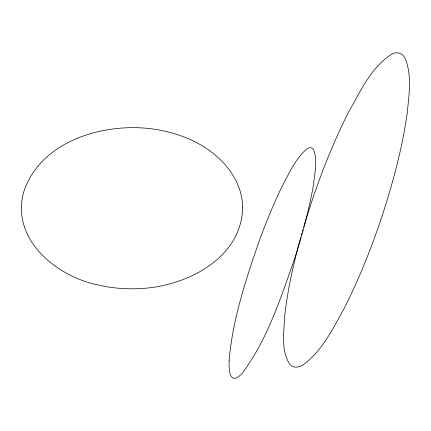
<?xml version="1.0" encoding="UTF-8"?>
<svg xmlns="http://www.w3.org/2000/svg" width="431" height="431" viewBox="0 0 431 431"><rect width="100%" height="100%" fill="white"/><g stroke="black" fill="none" stroke-linecap="round" stroke-linejoin="round"><path stroke-width="0.65" d="M300.768 237.465C293.322 263.998 287.315 291.022 284.465 318.461C283.948 333.637 281.017 350.974 289.869 364.4A16.119 10.904 -55.3 0 0 303.402 364.718C322.463 350.575 333.093 328.298 344.364 308.046C358.517 280.107 370.186 250.982 380.325 221.367C392.102 186.041 401.994 149.94 407.236 113.019C408.922 95.057 412.181 75.834 405.248 58.573A17.305 12.084 -72.4 0 0 392.275 53.886C370.859 67.107 360.144 92.002 348.081 113.057C329.774 149.616 315.341 188.024 303.666 227.18M301.479 234.89L302.012 232.955M302.368 231.668L302.901 229.739M229.12 360.429L229.114 367.524L229.809 372.869L231.172 376.425L233.166 378.181A31.684 9.46 -66.1 0 0 242.421 372.993C267.516 339.299 280.592 298.408 294.427 259.198C302.223 234.771 309.162 209.994 313.461 184.689C314.738 173.337 317.669 161.248 313.816 150.107A32.395 10.29 -70 0 0 306.037 149.568C295.149 159.551 288.969 173.413 282.154 186.246C273.448 204.186 265.943 222.676 259.069 241.387C245.686 280.021 232.638 319.473 229.12 360.429M242.68 207.435C241.64 259.209 184.942 286.841 139.439 288.625A193.072 166.835 -67.2 0 1 99.071 285.198C57.398 277.031 11.238 240.331 23.387 193.131C38.564 143.792 96.813 124.581 143.814 128.034A188.95 150.909 -45.3 0 1 183.929 136.934C213.636 148.011 242.066 173.736 242.68 207.435"/></g></svg>
